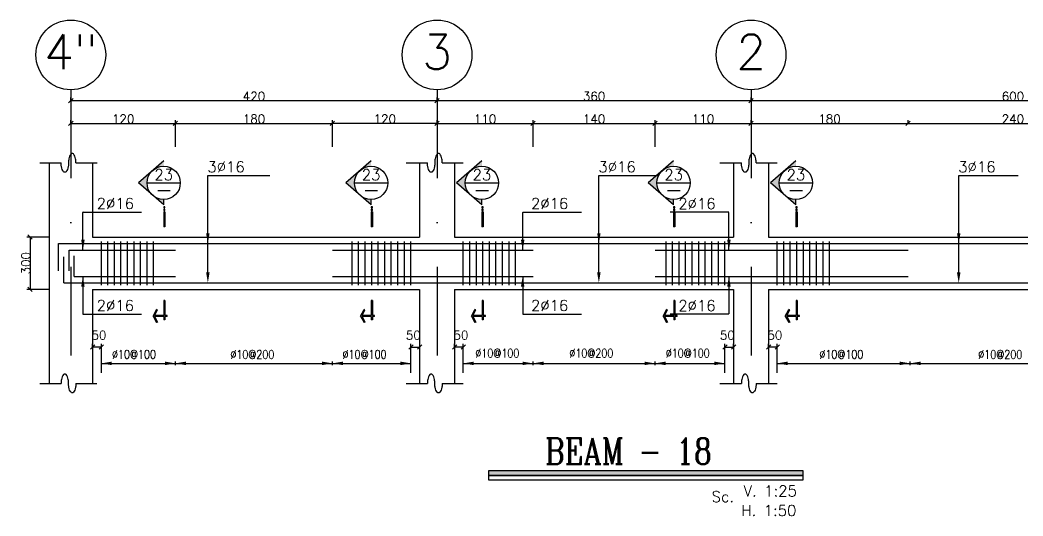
# Model space of a CAD drawing. Header units: millimetres. Extents: x -231 to 30223, y -7037 to 7120.
# Drawn here: x 11639 to 13939, y -2949 to -1811 of the extents above; entities that cross this region are included whole.
import ezdxf
from ezdxf.enums import TextEntityAlignment as Align

# ---------------------------------------------------------------- set-up
doc = ezdxf.new("R2010")
doc.units = ezdxf.units.MM
for name, pattern in [('CENTER', [2, 1.25, -0.25, 0.25, -0.25]), ('DASHDOTX2', [50.8, 25.4, -12.7, 0, -12.7]), ('DASHED', [0.75, 0.5, -0.25])]:
    doc.linetypes.add(name, pattern=pattern)
for name, color, linetype in [('2', 2, 'Continuous'), ('3', 3, 'Continuous'), ('44', 150, 'Continuous'), ('5', 7, 'Continuous'), ('ax', 1, 'DASHDOTX2'), ('AXE', 8, 'CENTER'), ('COV', 4, 'Continuous'), ('DIM', 1, 'Continuous'), ('DST', 1, 'Continuous'), ('HAT', 4, 'Continuous'), ('KH', 3, 'Continuous'), ('STT', 6, 'Continuous'), ('TEX', 4, 'Continuous'), ('TX', 2, 'Continuous'), ('TX1', 3, 'Continuous')]:
    doc.layers.add(name, color=color, linetype=linetype)
doc.styles.add('RC2', font='ROMANC.SHX', dxfattribs={"height": 25})
doc.styles.add('RC5', font='ROMANC.SHX', dxfattribs={"height": 50})
doc.styles.add('ROMANS', font='romans.shx')
doc.dimstyles.new('SC25', dxfattribs={"dimscale": 0.1, "dimtxt": 200, "dimasz": 0.5, "dimexe": 75, "dimexo": 0, "dimgap": 0, "dimtad": 1, "dimdec": 0, "dimlfac": 2.5, "dimdsep": 46, "dimtxsty": 'ROMANS', "dimblk": 'TIC', "dimcen": 0, "dimclrd": 44, "dimclre": 13, "dimclrt": 62, "dimadec": 0, "dimazin": 0, "dimtfac": 0.925926, "dimtdec": 0, "dimtix": 1, "dimtmove": 2, "dimatfit": 3, "dimldrblk": 'TIC', "dimfxl": 1, "dimtolj": 1, "dimarcsym": 0})
doc.dimstyles.new('SC50', dxfattribs={"dimscale": 0.1, "dimtxt": 200, "dimasz": 0.5, "dimexe": 75, "dimexo": 0, "dimgap": 0, "dimtad": 1, "dimdec": 0, "dimlfac": 0.5, "dimdsep": 46, "dimtxsty": 'ROMANS', "dimblk": 'TIC', "dimcen": 0, "dimclrd": 44, "dimclre": 1, "dimclrt": 62, "dimadec": 0, "dimazin": 0, "dimtfac": 0.925926, "dimtdec": 0, "dimtix": 1, "dimtmove": 2, "dimatfit": 3, "dimldrblk": 'TIC', "dimfxl": 1, "dimtolj": 1, "dimarcsym": 0})

# ---------------------------------------------------------------- blocks, each defined once
blk = doc.blocks.new('A$C4D2F09EE')
at = {"layer": 'DST'}
for p, q in [((0, 4), (710, 4)), ((170, 0), (170, 8)), ((530, 0), (530, 8)), ((830, 4), (1430, 4)), ((990, 0), (990, 8)), ((1269.8, 0), (1269.8, 8)), ((1269.8, 0), (1269.8, 8)), ((1550, 4), (2641, 4)), ((1855, 0), (1855, 8)), ((1855, 0), (1855, 8)), ((1855, 0), (1855, 8)), ((1855, 0), (1855, 8))]:
    blk.add_line(p, q, dxfattribs=at)
for points in [[(146, 8), (170, 4), (146, 0)], [(194, 8), (170, 4), (194, 0)], [(506, 8), (530, 4), (506, 0)], [(554, 8), (530, 4), (554, 0)], [(966, 8), (990, 4), (966, 0)], [(1014, 8), (990, 4), (1014, 0)], [(1245.8, 8), (1269.8, 4), (1245.8, 0)], [(1293.8, 8), (1269.8, 4), (1293.8, 0)], [(1831, 8), (1855, 4), (1831, 0)], [(1831, 8), (1855, 4), (1831, 0)], [(1879, 8), (1855, 4), (1879, 0)], [(1879, 8), (1855, 4), (1879, 0)]]:
    blk.add_solid(points, dxfattribs=at)
at = {"layer": 'TX1', "style": 'ROMANS', "width": 0.8}
for s, p in [('%%c10@100', (24.4, 14.7)), ('%%c10@200', (296, 14.6)), ('%%c10@100', (553.2, 14.7)), ('%%c10@100', (857.8, 17.4)), ('%%c10@200', (1073.4, 17.2)), ('%%c10@100', (1294.4, 17.4)), ('%%c10@100', (1646.7, 14.7)), ('%%c10@200', (2011, 14.6))]:
    blk.add_text(s, height=20, dxfattribs=at).set_placement(p)
blk = doc.blocks.new('TIC')
blk.add_line((-100, -100), (100, 100))
blk = doc.blocks.new('*D559')
at = {"layer": 'DIM', "color": 1, "lineweight": -2, "transparency": 16777216}
for p, q in [((13675.6, -2048.6), (13675.6, -2040.2)), ((14156.6, -2052.9), (14156.6, -2040.2))]:
    blk.add_line(p, q, dxfattribs=at)
at = {"layer": 'DIM', "color": 44, "lineweight": -2, "transparency": 16777216}
blk.add_line((13675.6, -2047.7), (14156.5, -2047.7), dxfattribs=at)
at = {"layer": 'DIM', "color": 44, "lineweight": -2, "transparency": 16777216, "xscale": 0.05, "yscale": 0.05, "zscale": 0.05, "rotation": 180}
blk.add_blockref('TIC', (13675.6, -2047.7), dxfattribs=at)
at = {"layer": 'DIM', "color": 44, "lineweight": -2, "transparency": 16777216, "xscale": 0.05, "yscale": 0.05, "zscale": 0.05}
blk.add_blockref('TIC', (14156.6, -2047.7), dxfattribs=at)
at = {"layer": 'DIM', "color": 62, "transparency": 16777216, "insert": (13916.1, -2037.7), "char_height": 20, "attachment_point": 5, "style": 'ROMANS'}
blk.add_mtext('\\A1;240', dxfattribs=at)
blk = doc.blocks.new('*D560')
at = {"layer": 'DIM', "color": 1, "lineweight": -2, "transparency": 16777216}
for p, q in [((13315.6, -1995.6), (13315.6, -1988.1)), ((14516.6, -1995.6), (14516.6, -1988.1))]:
    blk.add_line(p, q, dxfattribs=at)
at = {"layer": 'DIM', "color": 44, "lineweight": -2, "transparency": 16777216}
blk.add_line((13315.6, -1995.6), (14516.5, -1995.6), dxfattribs=at)
at = {"layer": 'DIM', "color": 44, "lineweight": -2, "transparency": 16777216, "xscale": 0.05, "yscale": 0.05, "zscale": 0.05, "rotation": 180}
blk.add_blockref('TIC', (13315.6, -1995.6), dxfattribs=at)
at = {"layer": 'DIM', "color": 44, "lineweight": -2, "transparency": 16777216, "xscale": 0.05, "yscale": 0.05, "zscale": 0.05}
blk.add_blockref('TIC', (14516.6, -1995.6), dxfattribs=at)
at = {"layer": 'DIM', "color": 62, "transparency": 16777216, "insert": (13916.1, -1985.6), "char_height": 20, "attachment_point": 5, "style": 'ROMANS'}
blk.add_mtext('\\A1;600', dxfattribs=at)
blk = doc.blocks.new('*D588')
at = {"layer": 'DIM', "color": 1, "lineweight": -2, "transparency": 16777216}
for p, q in [((12355.6, -2101.5), (12355.6, -2040.2)), ((12595.6, -2047.7), (12595.6, -2040.2))]:
    blk.add_line(p, q, dxfattribs=at)
at = {"layer": 'DIM', "color": 44, "lineweight": -2, "transparency": 16777216}
blk.add_line((12595.5, -2047.7), (12355.6, -2047.7), dxfattribs=at)
at = {"layer": 'DIM', "color": 44, "lineweight": -2, "transparency": 16777216, "xscale": 0.05, "yscale": 0.05, "zscale": 0.05, "rotation": 180}
blk.add_blockref('TIC', (12355.6, -2047.7), dxfattribs=at)
at = {"layer": 'DIM', "color": 44, "lineweight": -2, "transparency": 16777216, "xscale": 0.05, "yscale": 0.05, "zscale": 0.05}
blk.add_blockref('TIC', (12595.6, -2047.7), dxfattribs=at)
at = {"layer": 'DIM', "color": 62, "transparency": 16777216, "insert": (12475.6, -2037.7), "char_height": 20, "attachment_point": 5, "style": 'ROMANS'}
blk.add_mtext('\\A1;120', dxfattribs=at)
blk = doc.blocks.new('*D589')
at = {"layer": 'DIM', "color": 1, "lineweight": -2, "transparency": 16777216}
for p, q in [((11755.6, -1995.6), (11755.6, -1988.1)), ((12595.6, -1995.6), (12595.6, -1988.1))]:
    blk.add_line(p, q, dxfattribs=at)
at = {"layer": 'DIM', "color": 44, "lineweight": -2, "transparency": 16777216}
blk.add_line((11755.6, -1995.6), (12595.5, -1995.6), dxfattribs=at)
at = {"layer": 'DIM', "color": 44, "lineweight": -2, "transparency": 16777216, "xscale": 0.05, "yscale": 0.05, "zscale": 0.05, "rotation": 180}
blk.add_blockref('TIC', (11755.6, -1995.6), dxfattribs=at)
at = {"layer": 'DIM', "color": 44, "lineweight": -2, "transparency": 16777216, "xscale": 0.05, "yscale": 0.05, "zscale": 0.05}
blk.add_blockref('TIC', (12595.6, -1995.6), dxfattribs=at)
at = {"layer": 'DIM', "color": 62, "transparency": 16777216, "insert": (12175.6, -1985.6), "char_height": 20, "attachment_point": 5, "style": 'ROMANS'}
blk.add_mtext('\\A1;420', dxfattribs=at)
blk = doc.blocks.new('EEE')
at = {"layer": '5'}
h = blk.add_hatch(color=256, dxfattribs=at)
h.paths.add_polyline_path([(-25.1, 28.8), (-58.1, 0), (-25.1, -28.8, -0.454846)])
h.paths.add_polyline_path([(-25.1, -28.8), (0, -50.6), (0, -38.2, -0.181206)])
h.paths.add_polyline_path([(0, 38.2), (0, 50.6), (-25.1, 28.8, -0.181206)])
h = blk.add_hatch(color=256, dxfattribs=at)
h.paths.add_polyline_path([(2.9, -57.6), (2.9, -54.7), (0, -54.7), (0, -57.6)])
h.paths.add_polyline_path([(0, -63.5), (2.9, -63.5), (2.9, -60.5), (0, -60.5)])
h.paths.add_polyline_path([(2.9, -66.4), (0, -66.4), (0, -100.6), (2.9, -100.6)])
blk.add_hatch(color=256, dxfattribs=at).paths.add_polyline_path([(0.4, -306.8), (0.4, -314.3), (2.9, -314.3), (2.9, -306.8), (8, -306.8), (8, -304.3), (2.9, -304.3), (2.9, -270), (0.4, -270), (0.4, -304.3), (-20.7, -304.3), (-14.1, -291.7), (-16.3, -290.5), (-24.2, -305.6), (-16.3, -320.7), (-14.1, -319.5), (-20.7, -306.8)])
at = {"layer": '2'}
for p, q in [((0, 50.6), (-58.1, 0)), ((0, -50.6), (-58.1, 0)), ((-38.2, 0), (38.2, 0)), ((0, -50.6), (0, -38.2)), ((2.9, -66.4), (0, -66.4)), ((0, -66.4), (0, -100.6)), ((2.9, -66.4), (2.9, -100.6)), ((2.9, -100.6), (0, -100.6)), ((2.9, -270), (0.4, -270)), ((-24.2, -305.6), (-16.3, -290.5)), ((-14.1, -291.7), (-16.3, -290.5)), ((-24.2, -305.6), (-16.3, -320.7)), ((-14.1, -319.5), (-16.3, -320.7)), ((2.9, -314.3), (0.4, -314.3)), ((8, -306.8), (8, -304.3))]:
    blk.add_line(p, q, dxfattribs=at)
for points in [[(0, -57.6), (2.9, -57.6), (2.9, -54.7), (0, -54.7)], [(0, -63.5), (2.9, -63.5), (2.9, -60.5), (0, -60.5)]]:
    blk.add_lwpolyline(points, close=True, dxfattribs=at)
for points in [[(0.4, -270), (0.4, -304.3)], [(2.9, -270), (2.9, -304.3)], [(0.4, -304.3), (-20.7, -304.3), (-14.1, -291.7)], [(0.4, -306.8), (-20.7, -306.8), (-14.1, -319.5)], [(0.4, -306.8), (0.4, -314.3)], [(8, -304.3), (2.9, -304.3)], [(8, -306.8), (2.9, -306.8)], [(2.9, -306.8), (2.9, -314.3)]]:
    blk.add_lwpolyline(points, dxfattribs=at)
blk.add_circle((0, 0), 38.2, dxfattribs=at)
at = {"layer": '3'}
blk.add_line((-13.7, -17.7), (15, -17.7), dxfattribs=at)
at = {"layer": 'TX1', "style": 'ROMANS'}
blk.add_attdef('B', text='', height=25, dxfattribs=at).set_placement((0, 18.7), align=Align.MIDDLE_CENTER)
blk = doc.blocks.new('*D590')
at = {"layer": 'DIM', "color": 13, "lineweight": -2, "transparency": 16777216}
for p, q in [((11706.3, -2308.8), (11654.8, -2308.8)), ((11706.3, -2428.8), (11654.8, -2428.8))]:
    blk.add_line(p, q, dxfattribs=at)
at = {"layer": 'DIM', "color": 44, "lineweight": -2, "transparency": 16777216}
blk.add_line((11662.3, -2308.9), (11662.3, -2428.8), dxfattribs=at)
at = {"layer": 'DIM', "color": 44, "lineweight": -2, "transparency": 16777216, "xscale": 0.05, "yscale": 0.05, "zscale": 0.05}
for p, rotation in [((11662.3, -2308.8), 90), ((11662.3, -2428.8), 270)]:
    blk.add_blockref('TIC', p, dxfattribs=dict(at, rotation=rotation))
at = {"layer": 'DIM', "color": 62, "transparency": 16777216, "insert": (11652.3, -2368.8), "char_height": 20, "attachment_point": 5, "rotation": 90, "style": 'ROMANS'}
blk.add_mtext('\\A1;300', dxfattribs=at)
blk = doc.blocks.new('*D592')
at = {"layer": 'DIM', "color": 13, "lineweight": -2, "transparency": 16777216}
for p, q in [((11805.6, -2561.1), (11805.6, -2553.6)), ((11825.6, -2620.4), (11825.6, -2553.6))]:
    blk.add_line(p, q, dxfattribs=at)
at = {"layer": 'DIM', "color": 44, "lineweight": -2, "transparency": 16777216}
blk.add_line((11825.5, -2561.1), (11805.6, -2561.1), dxfattribs=at)
at = {"layer": 'DIM', "color": 44, "lineweight": -2, "transparency": 16777216, "xscale": 0.05, "yscale": 0.05, "zscale": 0.05, "rotation": 180}
blk.add_blockref('TIC', (11805.6, -2561.1), dxfattribs=at)
at = {"layer": 'DIM', "color": 44, "lineweight": -2, "transparency": 16777216, "xscale": 0.05, "yscale": 0.05, "zscale": 0.05}
blk.add_blockref('TIC', (11825.6, -2561.1), dxfattribs=at)
at = {"layer": 'DIM', "color": 62, "transparency": 16777216, "insert": (11820.1, -2534.1), "char_height": 20, "attachment_point": 5, "style": 'ROMANS'}
blk.add_mtext('\\A1;50', dxfattribs=at)
blk = doc.blocks.new('*D593')
at = {"layer": 'DIM', "color": 1, "lineweight": -2, "transparency": 16777216}
for p, q in [((11995.6, -2047.7), (11995.6, -2040.2)), ((12355.6, -2101.5), (12355.6, -2040.2))]:
    blk.add_line(p, q, dxfattribs=at)
at = {"layer": 'DIM', "color": 44, "lineweight": -2, "transparency": 16777216}
blk.add_line((11995.6, -2047.7), (12355.5, -2047.7), dxfattribs=at)
at = {"layer": 'DIM', "color": 44, "lineweight": -2, "transparency": 16777216, "xscale": 0.05, "yscale": 0.05, "zscale": 0.05, "rotation": 180}
blk.add_blockref('TIC', (11995.6, -2047.7), dxfattribs=at)
at = {"layer": 'DIM', "color": 44, "lineweight": -2, "transparency": 16777216, "xscale": 0.05, "yscale": 0.05, "zscale": 0.05}
blk.add_blockref('TIC', (12355.6, -2047.7), dxfattribs=at)
at = {"layer": 'DIM', "color": 62, "transparency": 16777216, "insert": (12175.6, -2037.7), "char_height": 20, "attachment_point": 5, "style": 'ROMANS'}
blk.add_mtext('\\A1;180', dxfattribs=at)
blk = doc.blocks.new('*D594')
at = {"layer": 'DIM', "color": 1, "lineweight": -2, "transparency": 16777216}
for p, q in [((11755.6, -2047.7), (11755.6, -2040.2)), ((11995.6, -2101.5), (11995.6, -2040.2))]:
    blk.add_line(p, q, dxfattribs=at)
at = {"layer": 'DIM', "color": 44, "lineweight": -2, "transparency": 16777216}
blk.add_line((11755.6, -2047.7), (11995.5, -2047.7), dxfattribs=at)
at = {"layer": 'DIM', "color": 44, "lineweight": -2, "transparency": 16777216, "xscale": 0.05, "yscale": 0.05, "zscale": 0.05, "rotation": 180}
blk.add_blockref('TIC', (11755.6, -2047.7), dxfattribs=at)
at = {"layer": 'DIM', "color": 44, "lineweight": -2, "transparency": 16777216, "xscale": 0.05, "yscale": 0.05, "zscale": 0.05}
blk.add_blockref('TIC', (11995.6, -2047.7), dxfattribs=at)
at = {"layer": 'DIM', "color": 62, "transparency": 16777216, "insert": (11875.6, -2037.7), "char_height": 20, "attachment_point": 5, "style": 'ROMANS'}
blk.add_mtext('\\A1;120', dxfattribs=at)
blk = doc.blocks.new('*D595')
at = {"layer": 'DIM', "color": 13, "lineweight": -2, "transparency": 16777216}
for p, q in [((12635.6, -2561.1), (12635.6, -2553.6)), ((12655.6, -2620.4), (12655.6, -2553.6))]:
    blk.add_line(p, q, dxfattribs=at)
at = {"layer": 'DIM', "color": 44, "lineweight": -2, "transparency": 16777216}
blk.add_line((12655.5, -2561.1), (12635.6, -2561.1), dxfattribs=at)
at = {"layer": 'DIM', "color": 44, "lineweight": -2, "transparency": 16777216, "xscale": 0.05, "yscale": 0.05, "zscale": 0.05, "rotation": 180}
blk.add_blockref('TIC', (12635.6, -2561.1), dxfattribs=at)
at = {"layer": 'DIM', "color": 44, "lineweight": -2, "transparency": 16777216, "xscale": 0.05, "yscale": 0.05, "zscale": 0.05}
blk.add_blockref('TIC', (12655.6, -2561.1), dxfattribs=at)
at = {"layer": 'DIM', "color": 62, "transparency": 16777216, "insert": (12650.1, -2534.1), "char_height": 20, "attachment_point": 5, "style": 'ROMANS'}
blk.add_mtext('\\A1;50', dxfattribs=at)
blk = doc.blocks.new('*D596')
at = {"layer": 'DIM', "color": 13, "lineweight": -2, "transparency": 16777216}
for p, q in [((12535.6, -2620.4), (12535.6, -2553.6)), ((12555.6, -2561.1), (12555.6, -2553.6))]:
    blk.add_line(p, q, dxfattribs=at)
at = {"layer": 'DIM', "color": 44, "lineweight": -2, "transparency": 16777216}
blk.add_line((12535.6, -2561.1), (12555.5, -2561.1), dxfattribs=at)
at = {"layer": 'DIM', "color": 44, "lineweight": -2, "transparency": 16777216, "xscale": 0.05, "yscale": 0.05, "zscale": 0.05, "rotation": 180}
blk.add_blockref('TIC', (12535.6, -2561.1), dxfattribs=at)
at = {"layer": 'DIM', "color": 44, "lineweight": -2, "transparency": 16777216, "xscale": 0.05, "yscale": 0.05, "zscale": 0.05}
blk.add_blockref('TIC', (12555.6, -2561.1), dxfattribs=at)
at = {"layer": 'DIM', "color": 62, "transparency": 16777216, "insert": (12541.1, -2534.1), "char_height": 20, "attachment_point": 5, "style": 'ROMANS'}
blk.add_mtext('\\A1;50', dxfattribs=at)
blk = doc.blocks.new('*D597')
at = {"layer": 'DIM', "color": 13, "lineweight": -2, "transparency": 16777216}
for p, q in [((13255.6, -2620.4), (13255.6, -2553.6)), ((13275.6, -2561.1), (13275.6, -2553.6))]:
    blk.add_line(p, q, dxfattribs=at)
at = {"layer": 'DIM', "color": 44, "lineweight": -2, "transparency": 16777216}
blk.add_line((13255.6, -2561.1), (13275.5, -2561.1), dxfattribs=at)
at = {"layer": 'DIM', "color": 44, "lineweight": -2, "transparency": 16777216, "xscale": 0.05, "yscale": 0.05, "zscale": 0.05, "rotation": 180}
blk.add_blockref('TIC', (13255.6, -2561.1), dxfattribs=at)
at = {"layer": 'DIM', "color": 44, "lineweight": -2, "transparency": 16777216, "xscale": 0.05, "yscale": 0.05, "zscale": 0.05}
blk.add_blockref('TIC', (13275.6, -2561.1), dxfattribs=at)
at = {"layer": 'DIM', "color": 62, "transparency": 16777216, "insert": (13261.1, -2534.1), "char_height": 20, "attachment_point": 5, "style": 'ROMANS'}
blk.add_mtext('\\A1;50', dxfattribs=at)
blk = doc.blocks.new('*D598')
at = {"layer": 'DIM', "color": 13, "lineweight": -2, "transparency": 16777216}
for p, q in [((13355.6, -2561.1), (13355.6, -2553.6)), ((13375.6, -2620.4), (13375.6, -2553.6))]:
    blk.add_line(p, q, dxfattribs=at)
at = {"layer": 'DIM', "color": 44, "lineweight": -2, "transparency": 16777216}
blk.add_line((13375.5, -2561.1), (13355.6, -2561.1), dxfattribs=at)
at = {"layer": 'DIM', "color": 44, "lineweight": -2, "transparency": 16777216, "xscale": 0.05, "yscale": 0.05, "zscale": 0.05, "rotation": 180}
blk.add_blockref('TIC', (13355.6, -2561.1), dxfattribs=at)
at = {"layer": 'DIM', "color": 44, "lineweight": -2, "transparency": 16777216, "xscale": 0.05, "yscale": 0.05, "zscale": 0.05}
blk.add_blockref('TIC', (13375.6, -2561.1), dxfattribs=at)
at = {"layer": 'DIM', "color": 62, "transparency": 16777216, "insert": (13370.1, -2534.1), "char_height": 20, "attachment_point": 5, "style": 'ROMANS'}
blk.add_mtext('\\A1;50', dxfattribs=at)
blk = doc.blocks.new('*D767')
at = {"layer": 'DIM', "color": 1, "lineweight": -2, "transparency": 16777216}
for p, q in [((13095.4, -2101.5), (13095.4, -2040.2)), ((13315.6, -2048.6), (13315.6, -2040.2))]:
    blk.add_line(p, q, dxfattribs=at)
at = {"layer": 'DIM', "color": 44, "lineweight": -2, "transparency": 16777216}
blk.add_line((13095.4, -2047.7), (13315.5, -2047.7), dxfattribs=at)
at = {"layer": 'DIM', "color": 44, "lineweight": -2, "transparency": 16777216, "xscale": 0.05, "yscale": 0.05, "zscale": 0.05, "rotation": 180}
blk.add_blockref('TIC', (13095.4, -2047.7), dxfattribs=at)
at = {"layer": 'DIM', "color": 44, "lineweight": -2, "transparency": 16777216, "xscale": 0.05, "yscale": 0.05, "zscale": 0.05}
blk.add_blockref('TIC', (13315.6, -2047.7), dxfattribs=at)
at = {"layer": 'DIM', "color": 62, "transparency": 16777216, "insert": (13205.5, -2037.7), "char_height": 20, "attachment_point": 5, "style": 'ROMANS'}
blk.add_mtext('\\A1;110', dxfattribs=at)
blk = doc.blocks.new('*D599')
at = {"layer": 'DIM', "color": 1, "lineweight": -2, "transparency": 16777216}
for p, q in [((12595.6, -1995.6), (12595.6, -1988.1)), ((13315.6, -1995.6), (13315.6, -1988.1))]:
    blk.add_line(p, q, dxfattribs=at)
at = {"layer": 'DIM', "color": 44, "lineweight": -2, "transparency": 16777216}
blk.add_line((12595.6, -1995.6), (13315.5, -1995.6), dxfattribs=at)
at = {"layer": 'DIM', "color": 44, "lineweight": -2, "transparency": 16777216, "xscale": 0.05, "yscale": 0.05, "zscale": 0.05, "rotation": 180}
blk.add_blockref('TIC', (12595.6, -1995.6), dxfattribs=at)
at = {"layer": 'DIM', "color": 44, "lineweight": -2, "transparency": 16777216, "xscale": 0.05, "yscale": 0.05, "zscale": 0.05}
blk.add_blockref('TIC', (13315.6, -1995.6), dxfattribs=at)
at = {"layer": 'DIM', "color": 62, "transparency": 16777216, "insert": (12955.6, -1985.6), "char_height": 20, "attachment_point": 5, "style": 'ROMANS'}
blk.add_mtext('\\A1;360', dxfattribs=at)
blk = doc.blocks.new('*D600')
at = {"layer": 'DIM', "color": 1, "lineweight": -2, "transparency": 16777216}
for p, q in [((12595.6, -2047.7), (12595.6, -2040.2)), ((12815.6, -2101.5), (12815.6, -2040.2))]:
    blk.add_line(p, q, dxfattribs=at)
at = {"layer": 'DIM', "color": 44, "lineweight": -2, "transparency": 16777216}
blk.add_line((12595.6, -2047.7), (12815.5, -2047.7), dxfattribs=at)
at = {"layer": 'DIM', "color": 44, "lineweight": -2, "transparency": 16777216, "xscale": 0.05, "yscale": 0.05, "zscale": 0.05, "rotation": 180}
blk.add_blockref('TIC', (12595.6, -2047.7), dxfattribs=at)
at = {"layer": 'DIM', "color": 44, "lineweight": -2, "transparency": 16777216, "xscale": 0.05, "yscale": 0.05, "zscale": 0.05}
blk.add_blockref('TIC', (12815.6, -2047.7), dxfattribs=at)
at = {"layer": 'DIM', "color": 62, "transparency": 16777216, "insert": (12705.6, -2037.7), "char_height": 20, "attachment_point": 5, "style": 'ROMANS'}
blk.add_mtext('\\A1;110', dxfattribs=at)
blk = doc.blocks.new('*D601')
at = {"layer": 'DIM', "color": 1, "lineweight": -2, "transparency": 16777216}
for p, q in [((12815.6, -2101.5), (12815.6, -2040.2)), ((13095.4, -2101.5), (13095.4, -2040.2))]:
    blk.add_line(p, q, dxfattribs=at)
at = {"layer": 'DIM', "color": 44, "lineweight": -2, "transparency": 16777216}
blk.add_line((12815.6, -2047.7), (13095.3, -2047.7), dxfattribs=at)
at = {"layer": 'DIM', "color": 44, "lineweight": -2, "transparency": 16777216, "xscale": 0.05, "yscale": 0.05, "zscale": 0.05, "rotation": 180}
blk.add_blockref('TIC', (12815.6, -2047.7), dxfattribs=at)
at = {"layer": 'DIM', "color": 44, "lineweight": -2, "transparency": 16777216, "xscale": 0.05, "yscale": 0.05, "zscale": 0.05}
blk.add_blockref('TIC', (13095.4, -2047.7), dxfattribs=at)
at = {"layer": 'DIM', "color": 62, "transparency": 16777216, "insert": (12955.5, -2037.7), "char_height": 20, "attachment_point": 5, "style": 'ROMANS'}
blk.add_mtext('\\A1;140', dxfattribs=at)
blk = doc.blocks.new('*D768')
at = {"layer": 'DIM', "color": 1, "lineweight": -2, "transparency": 16777216}
for p, q in [((13315.6, -2048.6), (13315.6, -2040.2)), ((13675.6, -2048.6), (13675.6, -2040.2))]:
    blk.add_line(p, q, dxfattribs=at)
at = {"layer": 'DIM', "color": 44, "lineweight": -2, "transparency": 16777216}
blk.add_line((13315.6, -2047.7), (13675.5, -2047.7), dxfattribs=at)
at = {"layer": 'DIM', "color": 44, "lineweight": -2, "transparency": 16777216, "xscale": 0.05, "yscale": 0.05, "zscale": 0.05, "rotation": 180}
blk.add_blockref('TIC', (13315.6, -2047.7), dxfattribs=at)
at = {"layer": 'DIM', "color": 44, "lineweight": -2, "transparency": 16777216, "xscale": 0.05, "yscale": 0.05, "zscale": 0.05}
blk.add_blockref('TIC', (13675.6, -2047.7), dxfattribs=at)
at = {"layer": 'DIM', "color": 62, "transparency": 16777216, "insert": (13495.6, -2037.7), "char_height": 20, "attachment_point": 5, "style": 'ROMANS'}
blk.add_mtext('\\A1;180', dxfattribs=at)

msp = doc.modelspace()

# ---------------------------------------------------------------- linework, layer by layer
at = {"layer": '2'}
for centre in [(11755.576443, -1890.605857), (12595.576443, -1890.605857), (13315.576443, -1890.605857)]:
    msp.add_circle(centre, 80, dxfattribs=at)
at = {"layer": '3'}
for points in [[(13435.114827, -2845.643259), (12713.755613, -2845.643259), (12713.755613, -2856.304661), (13435.114827, -2856.304661)], [(13435.114827, -2856.304661), (12713.755613, -2856.304661), (12713.755613, -2865.899917), (13435.114827, -2865.899917)]]:
    msp.add_lwpolyline(points, close=True, dxfattribs=at)
msp.add_trace([(12713.755613, -2845.643259), (12713.755613, -2856.304661), (13435.114827, -2845.643259), (13435.114827, -2856.304661)], dxfattribs=at)
at = {"layer": 'ax', "ltscale": 8}
for p, q in [((11755.576443, -1970.605857), (11755.576443, -2664.553803)), ((12595.576443, -1970.605857), (12595.576443, -2664.553803)), ((13315.576443, -1970.605857), (13315.576443, -2664.553803))]:
    msp.add_line(p, q, dxfattribs=at)
at = {"layer": 'COV'}
for p, q in [((11705.576443, -2138.330431), (11705.576443, -2644.738115)), ((11805.576443, -2138.330431), (11805.576443, -2308.811836)), ((12555.576443, -2138.330431), (12555.576443, -2308.811836)), ((12635.576443, -2138.330431), (12635.576443, -2308.811836)), ((13275.576443, -2138.330431), (13275.576443, -2308.811836)), ((13355.576443, -2138.330431), (13355.576443, -2308.811836)), ((11805.576443, -2308.811836), (12555.576443, -2308.811836)), ((12635.576443, -2308.811836), (13275.576443, -2308.811836)), ((13355.576443, -2308.811836), (14486.576442, -2308.811836)), ((11805.576443, -2428.811836), (12555.576443, -2428.811836)), ((11805.576443, -2428.811836), (11805.576443, -2644.738115)), ((12555.576443, -2428.811836), (12555.576443, -2644.738115)), ((12635.576443, -2428.811836), (13275.576443, -2428.811836)), ((12635.576443, -2428.811836), (12635.576443, -2644.738115)), ((13275.576443, -2428.811836), (13275.576443, -2644.738115)), ((13355.576443, -2428.811836), (14486.576442, -2428.811836)), ((13355.576443, -2428.811836), (13355.576443, -2644.738115))]:
    msp.add_line(p, q, dxfattribs=at)
at = {"layer": 'DST'}
for p, q in [((11684.303443, -2138.330431), (11733.403783, -2138.330431)), ((11767.220592, -2138.330431), (11816.320932, -2138.330431)), ((12524.303443, -2138.330431), (12573.403783, -2138.330431)), ((12607.220592, -2138.330431), (12655.262876, -2138.330431)), ((13244.303443, -2138.330431), (13293.403783, -2138.330431)), ((13327.220592, -2138.330431), (13375.262876, -2138.330431)), ((12069.840315, -2323.811836), (12069.840315, -2167.676552)), ((12069.840315, -2167.676552), (12211.666918, -2167.676552)), ((12966.517411, -2323.811836), (12966.517411, -2167.676552)), ((12966.517411, -2167.676552), (13103.088792, -2167.676552)), ((13791.773883, -2167.676552), (13928.345264, -2167.676552)), ((13791.773883, -2323.811836), (13791.773883, -2167.676552)), ((11783.279623, -2338.811836), (11783.279623, -2252.331758)), ((11783.779623, -2251.831758), (11917.907871, -2251.831758)), ((12069.840315, -2389.811836), (12069.840315, -2245.744194)), ((12791.792781, -2338.811836), (12791.792781, -2252.331758)), ((12792.292781, -2251.831758), (12926.421029, -2251.831758)), ((12966.517411, -2389.811836), (12966.517411, -2245.744194)), ((13264.264559, -2251.831758), (13130.136311, -2251.831758)), ((13264.764559, -2338.811836), (13264.764559, -2252.331758)), ((13791.773883, -2389.811836), (13791.773883, -2245.744194)), ((11783.279623, -2398.811836), (11783.279623, -2485.291915)), ((12791.792781, -2398.811836), (12791.792781, -2485.291915)), ((13264.764559, -2398.811836), (13264.764559, -2485.291915)), ((11783.779623, -2485.791915), (11917.907871, -2485.791915)), ((12792.292781, -2485.791915), (12926.421029, -2485.791915)), ((13264.264559, -2485.791915), (13130.136311, -2485.791915)), ((11825.576443, -2602.670699), (11825.576443, -2594.670699)), ((12535.576443, -2602.670699), (12535.576443, -2594.670699)), ((12655.576443, -2602.670699), (12655.576443, -2594.670699)), ((13255.576443, -2602.670699), (13255.576443, -2594.670699)), ((13255.576443, -2602.670699), (13255.576443, -2594.670699)), ((13375.576443, -2602.670699), (13375.576443, -2594.670699)), ((13375.576443, -2602.670699), (13375.576443, -2594.670699)), ((11684.303443, -2644.738115), (11733.403783, -2644.738115)), ((11767.220592, -2644.738115), (11815.262876, -2644.738115)), ((12524.303443, -2644.738115), (12573.403783, -2644.738115)), ((12607.220592, -2644.738115), (12655.262876, -2644.738115)), ((13244.303443, -2644.738115), (13293.403783, -2644.738115)), ((13327.220592, -2644.738115), (13375.262876, -2644.738115))]:
    msp.add_line(p, q, dxfattribs=at)
for points in [[(11750.312188, -2138.330431, -0.0403680359), (11749.602547, -2147.105738, -0.0533262152), (11747.836009, -2153.540339, -0.0964678183), (11744.566744, -2158.676635, -0.2057382443), (11741.857985, -2159.84049, -0.2057382443), (11739.149226, -2158.676635, -0.0964678183), (11735.879961, -2153.540339, -0.0533262152), (11734.113423, -2147.105738, -0.0403680359), (11733.403783, -2138.330431, -0.0403680359)], [(11767.220592, -2138.330431, 0.0403680359), (11766.510952, -2129.555123, 0.0533262152), (11764.744414, -2123.120522, 0.0964678183), (11761.475149, -2117.984226, 0.2057382443), (11758.76639, -2116.820371, 0.2057382443), (11756.057631, -2117.984226, 0.0964678183), (11752.788366, -2123.120522, 0.0533262152), (11751.021828, -2129.555123, 0.0403680359), (11750.312188, -2138.330431, 0.0403680359)], [(12590.312188, -2138.330431, -0.0403680359), (12589.602547, -2147.105738, -0.0533262152), (12587.836009, -2153.540339, -0.0964678183), (12584.566744, -2158.676635, -0.2057382443), (12581.857985, -2159.84049, -0.2057382443), (12579.149226, -2158.676635, -0.0964678183), (12575.879961, -2153.540339, -0.0533262152), (12574.113423, -2147.105738, -0.0403680359), (12573.403783, -2138.330431, -0.0403680359)], [(12607.220592, -2138.330431, 0.0403680359), (12606.510952, -2129.555123, 0.0533262152), (12604.744414, -2123.120522, 0.0964678183), (12601.475149, -2117.984226, 0.2057382443), (12598.76639, -2116.820371, 0.2057382443), (12596.057631, -2117.984226, 0.0964678183), (12592.788366, -2123.120522, 0.0533262152), (12591.021828, -2129.555123, 0.0403680359), (12590.312188, -2138.330431, 0.0403680359)], [(13310.312188, -2138.330431, -0.0403680359), (13309.602547, -2147.105738, -0.0533262152), (13307.836009, -2153.540339, -0.0964678183), (13304.566744, -2158.676635, -0.2057382443), (13301.857985, -2159.84049, -0.2057382443), (13299.149226, -2158.676635, -0.0964678183), (13295.879961, -2153.540339, -0.0533262152), (13294.113423, -2147.105738, -0.0403680359), (13293.403783, -2138.330431, -0.0403680359)], [(13327.220592, -2138.330431, 0.0403680359), (13326.510952, -2129.555123, 0.0533262152), (13324.744414, -2123.120522, 0.0964678183), (13321.475149, -2117.984226, 0.2057382443), (13318.76639, -2116.820371, 0.2057382443), (13316.057631, -2117.984226, 0.0964678183), (13312.788366, -2123.120522, 0.0533262152), (13311.021828, -2129.555123, 0.0403680359), (13310.312188, -2138.330431, 0.0403680359)], [(11750.312188, -2644.738115, 0.0403680359), (11749.602547, -2635.962807, 0.0533262152), (11747.836009, -2629.528206, 0.0964678183), (11744.566744, -2624.39191, 0.2057382443), (11741.857985, -2623.228055, 0.2057382443), (11739.149226, -2624.39191, 0.0964678183), (11735.879961, -2629.528206, 0.0533262152), (11734.113423, -2635.962807, 0.0403680359), (11733.403783, -2644.738115, 0.0403680359)], [(11767.220592, -2644.738115, -0.0403680359), (11766.510952, -2653.513422, -0.0533262152), (11764.744414, -2659.948023, -0.0964678183), (11761.475149, -2665.084319, -0.2057382443), (11758.76639, -2666.248174, -0.2057382443), (11756.057631, -2665.084319, -0.0964678183), (11752.788366, -2659.948023, -0.0533262152), (11751.021828, -2653.513422, -0.0403680359), (11750.312188, -2644.738115, -0.0403680359)], [(12590.312188, -2644.738115, 0.0403680359), (12589.602547, -2635.962807, 0.0533262152), (12587.836009, -2629.528206, 0.0964678183), (12584.566744, -2624.39191, 0.2057382443), (12581.857985, -2623.228055, 0.2057382443), (12579.149226, -2624.39191, 0.0964678183), (12575.879961, -2629.528206, 0.0533262152), (12574.113423, -2635.962807, 0.0403680359), (12573.403783, -2644.738115, 0.0403680359)], [(12607.220592, -2644.738115, -0.0403680359), (12606.510952, -2653.513422, -0.0533262152), (12604.744414, -2659.948023, -0.0964678183), (12601.475149, -2665.084319, -0.2057382443), (12598.76639, -2666.248174, -0.2057382443), (12596.057631, -2665.084319, -0.0964678183), (12592.788366, -2659.948023, -0.0533262152), (12591.021828, -2653.513422, -0.0403680359), (12590.312188, -2644.738115, -0.0403680359)], [(13310.312188, -2644.738115, 0.0403680359), (13309.602547, -2635.962807, 0.0533262152), (13307.836009, -2629.528206, 0.0964678183), (13304.566744, -2624.39191, 0.2057382443), (13301.857985, -2623.228055, 0.2057382443), (13299.149226, -2624.39191, 0.0964678183), (13295.879961, -2629.528206, 0.0533262152), (13294.113423, -2635.962807, 0.0403680359), (13293.403783, -2644.738115, 0.0403680359)], [(13327.220592, -2644.738115, -0.0403680359), (13326.510952, -2653.513422, -0.0533262152), (13324.744414, -2659.948023, -0.0964678183), (13321.475149, -2665.084319, -0.2057382443), (13318.76639, -2666.248174, -0.2057382443), (13316.057631, -2665.084319, -0.0964678183), (13312.788366, -2659.948023, -0.0533262152), (13311.021828, -2653.513422, -0.0403680359), (13310.312188, -2644.738115, -0.0403680359)]]:
    msp.add_lwpolyline(points, format="xyb", dxfattribs=at)
for centre, start, end in [((11783.779623, -2252.331758), 90, 180), ((12792.292781, -2252.331758), 90, 180), ((11783.779623, -2485.291915), 180, 270), ((12792.292781, -2485.291915), 180, 270)]:
    msp.add_arc(centre, 0.5, start, end, dxfattribs=at)
for points in [[(12065.840315, -2299.811836), (12069.840315, -2323.811836), (12073.840315, -2299.811836)], [(12962.517411, -2299.811836), (12966.517411, -2323.811836), (12970.517411, -2299.811836)], [(13787.773883, -2299.811836), (13791.773883, -2323.811836), (13795.773883, -2299.811836)], [(11779.279623, -2314.811836), (11783.279623, -2338.811836), (11787.279623, -2314.811836)], [(12787.792781, -2314.811836), (12791.792781, -2338.811836), (12795.792781, -2314.811836)], [(13268.764559, -2314.811836), (13264.764559, -2338.811836), (13260.764559, -2314.811836)], [(12065.840315, -2389.811836), (12069.840315, -2413.811836), (12073.840315, -2389.811836)], [(12962.517411, -2389.811836), (12966.517411, -2413.811836), (12970.517411, -2389.811836)], [(13787.773883, -2389.811836), (13791.773883, -2413.811836), (13795.773883, -2389.811836)], [(11779.279623, -2422.811836), (11783.279623, -2398.811836), (11787.279623, -2422.811836)], [(12787.792781, -2422.811836), (12791.792781, -2398.811836), (12795.792781, -2422.811836)], [(13268.764559, -2422.811836), (13264.764559, -2398.811836), (13260.764559, -2422.811836)], [(11849.576443, -2594.670699), (11825.576443, -2598.670699), (11849.576443, -2602.670699)], [(12511.576443, -2594.670699), (12535.576443, -2598.670699), (12511.576443, -2602.670699)], [(12679.576443, -2594.670699), (12655.576443, -2598.670699), (12679.576443, -2602.670699)], [(13231.576443, -2594.670699), (13255.576443, -2598.670699), (13231.576443, -2602.670699)], [(13231.576443, -2594.670699), (13255.576443, -2598.670699), (13231.576443, -2602.670699)], [(13399.576443, -2594.670699), (13375.576443, -2598.670699), (13399.576443, -2602.670699)], [(13399.576443, -2594.670699), (13375.576443, -2598.670699), (13399.576443, -2602.670699)]]:
    msp.add_solid(points, dxfattribs=at)
at = {"layer": 'KH'}
for p, q in [((11825.576443, -2419.338655), (11825.576443, -2318.811836)), ((11840.576443, -2419.338655), (11840.576443, -2318.811836)), ((11855.576443, -2419.338655), (11855.576443, -2318.811836)), ((11870.576443, -2419.338655), (11870.576443, -2318.811836)), ((11885.576443, -2419.338655), (11885.576443, -2318.811836)), ((11900.576443, -2419.338655), (11900.576443, -2318.811836)), ((11915.576443, -2419.338655), (11915.576443, -2318.811836)), ((11930.576443, -2419.338655), (11930.576443, -2318.811836)), ((11945.576443, -2419.338655), (11945.576443, -2318.811836)), ((12400.576443, -2419.338655), (12400.576443, -2318.811836)), ((12415.576443, -2419.338655), (12415.576443, -2318.811836)), ((12430.576443, -2419.338655), (12430.576443, -2318.811836)), ((12445.576443, -2419.338655), (12445.576443, -2318.811836)), ((12460.576443, -2419.338655), (12460.576443, -2318.811836)), ((12475.576443, -2419.338655), (12475.576443, -2318.811836)), ((12490.576443, -2419.338655), (12490.576443, -2318.811836)), ((12505.576443, -2419.338655), (12505.576443, -2318.811836)), ((12520.576443, -2419.338655), (12520.576443, -2318.811836)), ((12535.576443, -2419.338655), (12535.576443, -2318.811836)), ((12655.576443, -2419.338655), (12655.576443, -2318.811836)), ((12670.576443, -2419.338655), (12670.576443, -2318.811836)), ((12685.576443, -2419.338655), (12685.576443, -2318.811836)), ((12700.576443, -2419.338655), (12700.576443, -2318.811836)), ((12715.576443, -2419.338655), (12715.576443, -2318.811836)), ((12730.576443, -2419.338655), (12730.576443, -2318.811836)), ((12745.576443, -2419.338655), (12745.576443, -2318.811836)), ((12745.576443, -2419.338655), (12745.576443, -2318.811836)), ((12760.576443, -2419.338655), (12760.576443, -2318.811836)), ((12775.576443, -2419.338655), (12775.576443, -2318.811836)), ((13120.576443, -2419.338655), (13120.576443, -2318.811836)), ((13135.576443, -2419.338655), (13135.576443, -2318.811836)), ((13150.576443, -2419.338655), (13150.576443, -2318.811836)), ((13165.576443, -2419.338655), (13165.576443, -2318.811836)), ((13180.576443, -2419.338655), (13180.576443, -2318.811836)), ((13195.576443, -2419.338655), (13195.576443, -2318.811836)), ((13210.576443, -2419.338655), (13210.576443, -2318.811836)), ((13225.576443, -2419.338655), (13225.576443, -2318.811836)), ((13240.576443, -2419.338655), (13240.576443, -2318.811836)), ((13255.576443, -2419.338655), (13255.576443, -2318.811836)), ((13375.576443, -2419.338655), (13375.576443, -2318.811836)), ((13390.576443, -2419.338655), (13390.576443, -2318.811836)), ((13405.576443, -2419.338655), (13405.576443, -2318.811836)), ((13420.576443, -2419.338655), (13420.576443, -2318.811836)), ((13435.576443, -2419.338655), (13435.576443, -2318.811836)), ((13450.576443, -2419.338655), (13450.576443, -2318.811836)), ((13465.576443, -2419.338655), (13465.576443, -2318.811836)), ((13465.576443, -2419.338655), (13465.576443, -2318.811836)), ((13480.576443, -2419.338655), (13480.576443, -2318.811836)), ((13495.576443, -2419.338655), (13495.576443, -2318.811836))]:
    msp.add_line(p, q, dxfattribs=at)
at = {"layer": 'STT'}
for p, q in [((11727.576443, -2323.811836), (14534.576442, -2323.811836)), ((11727.576443, -2386.621335), (11727.576443, -2323.811836)), ((11751.576443, -2386.621335), (11751.576443, -2338.811836)), ((11751.576443, -2338.811836), (11995.576443, -2338.811836)), ((12355.576443, -2338.811836), (12815.576443, -2338.811836)), ((13095.392215, -2338.811836), (13675.576443, -2338.811836)), ((11739.576443, -2413.811836), (11739.576443, -2354.441433)), ((11763.576443, -2399.338655), (11763.576443, -2351.529157)), ((11739.576443, -2413.811836), (14522.576442, -2413.811836)), ((11763.576443, -2399.338655), (11995.576443, -2399.338655)), ((12355.576443, -2399.338655), (12815.576443, -2399.338655)), ((13095.392215, -2399.338655), (13675.576443, -2399.338655))]:
    msp.add_line(p, q, dxfattribs=at)

# ---------------------------------------------------------------- block references
at = {"layer": 'AXE', "color": 190, "linetype": 'DASHED'}
msp.add_blockref('A$C4D2F09EE', (11825.576391, -2602.67071), dxfattribs=at)
at = {"layer": 'HAT'}
for p in [(11968.517818, -2184.408056), (12444.26251, -2184.408056), (12698.346557, -2184.408056), (13137.987096, -2184.408056), (13418.346557, -2184.408056)]:
    msp.add_blockref('EEE', p, dxfattribs=at).add_auto_attribs({'B': '23'})

# ---------------------------------------------------------------- texts
at = {"layer": '44', "style": 'RC5', "width": 0.8}
msp.add_text('BEAM - 18', height=60, dxfattribs=at).set_placement((12843.12949, -2830.018661))
at = {"layer": 'TEX', "color": 2, "style": 'RC2'}
for s, p in [('Sc. ', (13225.158656, -2917.022125)), ('V. 1:25', (13298.52078, -2904.021735)), ('H. 1:50', (13293.124436, -2948.899648))]:
    msp.add_text(s, height=25, dxfattribs=at).set_placement(p)
at = {"layer": 'TX', "style": 'ROMANS'}
for s, p in [('4"', (11755.576443, -1883.733866)), ('3', (12595.576443, -1883.733866)), ('2', (13315.576443, -1883.733866))]:
    msp.add_text(s, height=80, dxfattribs=at).set_placement(p, align=Align.MIDDLE)
at = {"layer": 'TX1', "style": 'ROMANS'}
for s, p in [('3%%C16', (12068.742912, -2160.089061)), ('3%%C16', (12965.420008, -2160.089061)), ('3%%C16', (13790.676481, -2160.089061)), ('2%%C16', (11814.801098, -2244.244267)), ('2%%C16', (12810.815268, -2244.244267)), ('2%%C16', (13148.658798, -2244.744267)), ('2%%C16', (11814.801098, -2478.204424)), ('2%%C16', (12810.815268, -2478.204424)), ('2%%C16', (13148.658798, -2478.704424))]:
    msp.add_text(s, height=25, dxfattribs=at).set_placement(p)

# ---------------------------------------------------------------- dimensions: what is measured, and where the dimension line sits
at = {"layer": 'DIM'}
for base, p1, p2, picture, middle in [((12595.576443, -1995.605857), (11755.576443, -1995.605857), (12595.576443, -1995.605857), '*D589', (12175.576443, -1985.605857)), ((13315.576443, -1995.605857), (12595.576443, -1995.605857), (13315.576443, -1995.605857), '*D599', (12955.576443, -1985.605857)), ((14516.5764420457, -1995.6058569808), (13315.5764426816, -1995.6058569808), (14516.5764420457, -1995.6058569808), '*D560', (13916.0764423637, -1985.6058569808)), ((11995.576443, -2047.683571), (11755.576443, -2047.683571), (11995.576443, -2101.499874), '*D594', (11875.576443, -2037.683571)), ((12355.576443, -2047.683571), (11995.576443, -2047.683571), (12355.576443, -2101.499874), '*D593', (12175.576443, -2037.683571)), ((12815.576443, -2047.683571), (12595.576443, -2047.683571), (12815.576443, -2101.499874), '*D600', (12705.576443, -2037.683571)), ((13095.392215, -2047.683571), (12815.576443, -2101.499874), (13095.392215, -2101.499874), '*D601', (12955.484329, -2037.683571)), ((13315.576443, -2047.683571), (13095.392215, -2101.499874), (13315.576443, -2048.5964), '*D767', (13205.484329, -2037.683571)), ((13675.576443, -2047.683571), (13315.576443, -2048.5964), (13675.576443, -2048.5964), '*D768', (13495.576443, -2037.683571)), ((14156.576442, -2047.683571), (13675.576443, -2048.5964), (14156.576442, -2052.942252), '*D559', (13916.076442, -2037.683571))]:
    dim = msp.add_linear_dim(base=base, p1=p1, p2=p2, dimstyle='SC50', dxfattribs=at)
    dim.commit()
    dim.dimension.update_dxf_attribs({"geometry": picture, "text_midpoint": middle})
for base, p1, p2, angle, dimstyle, picture, middle in [((12355.576443, -2047.683571), (12595.576443, -2047.683571), (12355.576443, -2101.499874), 180, 'SC50', '*D588', (12475.576443, -2037.683571)), ((11662.301459, -2428.811836), (11706.301459, -2308.811836), (11706.301459, -2428.811836), 90, 'SC25', '*D590', (11652.301459, -2368.811836))]:
    dim = msp.add_linear_dim(base=base, p1=p1, p2=p2, angle=angle, dimstyle=dimstyle, dxfattribs=at)
    dim.commit()
    dim.dimension.update_dxf_attribs({"geometry": picture, "text_midpoint": middle})
for base, p1, p2, picture, middle in [((11805.576443, -2561.06611), (11825.576443, -2620.397406), (11805.576443, -2561.06611), '*D592', (11820.052102, -2534.06611)), ((12635.576443, -2561.06611), (12655.576443, -2620.397406), (12635.576443, -2561.06611), '*D595', (12650.052102, -2534.06611)), ((13355.576443, -2561.06611), (13375.576443, -2620.397406), (13355.576443, -2561.06611), '*D598', (13370.052102, -2534.06611))]:
    dim = msp.add_linear_dim(base=base, p1=p1, p2=p2, dimstyle='SC25', dxfattribs=at)
    dim.commit()
    dim.dimension.update_dxf_attribs({"geometry": picture, "text_midpoint": middle, "dimtype": 160})
for base, p1, p2, picture, middle in [((12555.576443, -2561.06611), (12535.576443, -2620.397406), (12555.576443, -2561.06611), '*D596', (12541.100784, -2534.06611)), ((13275.576443, -2561.06611), (13255.576443, -2620.397406), (13275.576443, -2561.06611), '*D597', (13261.100784, -2534.06611))]:
    dim = msp.add_linear_dim(base=base, p1=p1, p2=p2, angle=180, dimstyle='SC25', dxfattribs=at)
    dim.commit()
    dim.dimension.update_dxf_attribs({"geometry": picture, "text_midpoint": middle, "dimtype": 160})

doc.saveas('drawing.dxf')
